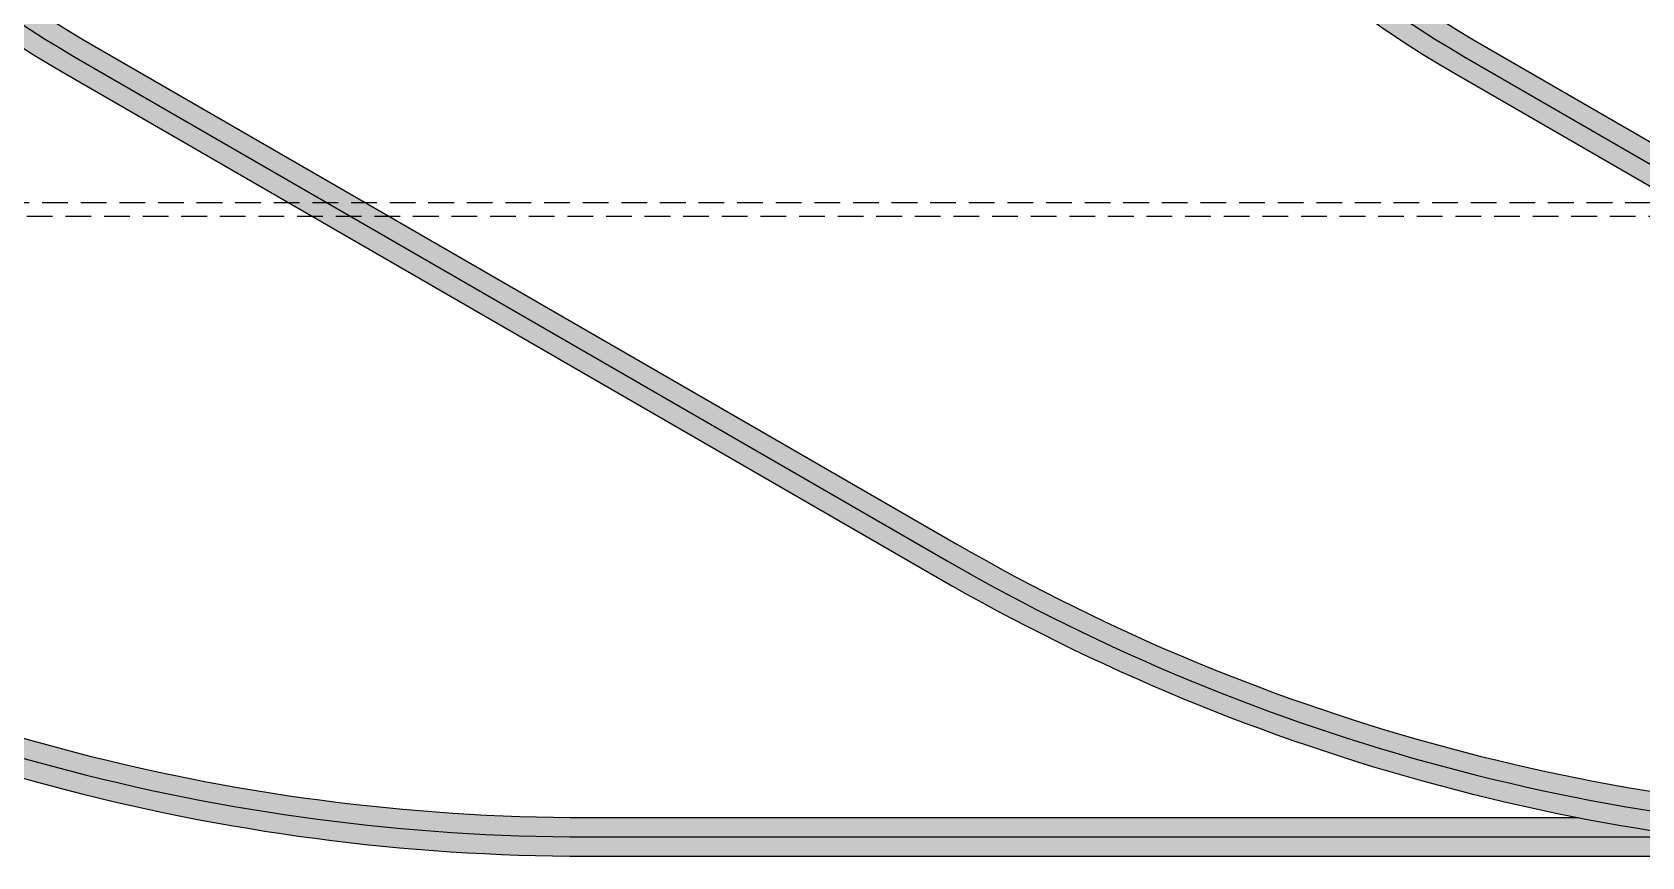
# Model space of a CAD drawing. Header units: feet. Extents: x -208 to 2089, y -974 to 342.
# Drawn here: x 262.92 to 294.19, y 58.67 to 74.68 of the extents above; entities that cross this region are included whole.
import ezdxf

# ---------------------------------------------------------------- set-up
doc = ezdxf.new("R2010")
doc.units = ezdxf.units.FT
doc.header["$MEASUREMENT"] = 0
doc.linetypes.add('HIDDEN', pattern=[0.375, 0.25, -0.125])
doc.layers.get('Defpoints').update_dxf_attribs({"color": 5})
doc.layers.add('E-CABL-ACF', color=1, linetype='AC_CABLE_FEEDER')
doc.layers.add('E-EQPM-ENCL', color=8, linetype='Continuous')
doc.linetypes.add('AC_CABLE_FEEDER', pattern='A,0.2,-0.05,0,-0.05,0.2,-0.12,["ACF",Standard,S=0.1,R=0,X=-0.05,Y=-0.05],-0.3,0.2,-0.05,0,-0.05', length=1.22)

msp = doc.modelspace()

# ---------------------------------------------------------------- hatches: boundary and pattern name
at = {"layer": 'E-CABL-ACF', "linetype": 'Continuous'}
h = msp.add_hatch(color=252, dxfattribs=at)
h.dxf.hatch_style = 1
edge = h.paths.add_edge_path()
edge.add_line((227.1099880939003, 100.337066170777), (226.3599880939003, 100.337066170777))
edge.add_line((226.3599880939003, 100.337066170777), (226.3599880939003, 91.53057159707313))
edge.add_arc((246.7349880939003, 91.53057159707313), 20.37500000000001, 180, 239.9999999999996)
edge.add_line((236.5474880939001, 73.88530399496526), (253.5091476736884, 64.09248527067155))
edge.add_arc((273.6966476736887, 99.05826094846825), 40.37500000000011, 239.9999999999996, 269.9999999999995)
edge.add_line((273.6966476736883, 58.68326094846813), (300.6966476736886, 58.68326094846813))
edge.add_arc((300.6966476736881, 99.05826094845679), 40.37499999998867, 258.9391990192326, 270.00000000000085, ccw=False)
edge.add_line((292.9506809812739, 59.43326094846825), (273.6966476736883, 59.43326094846819))
edge.add_arc((273.6966476736886, 99.05826094846805), 39.62499999999987, 239.9999999999996, 269.9999999999996, ccw=False)
edge.add_line((253.8841476736884, 64.74200432350992), (236.9224880939001, 74.53482304780366))
edge.add_arc((246.7349880939003, 91.53057159707316), 19.62499999999999, 180.0000000000001, 239.9999999999996, ccw=False)
edge.add_line((227.1099880939003, 91.53057159707313), (227.1099880939003, 100.337066170777))
h = msp.add_hatch(color=252, dxfattribs=at)
h.dxf.hatch_style = 1
edge = h.paths.add_edge_path()
edge.add_line((227.1099880939003, 100.337066170777), (226.3599880939003, 100.337066170777))
edge.add_line((226.3599880939003, 100.337066170777), (226.3599880939003, 91.53057159707313))
edge.add_arc((246.7349880939003, 91.53057159707313), 20.37500000000001, 180, 239.9999999999996)
edge.add_line((236.5474880939001, 73.88530399496526), (253.5091476736884, 64.09248527067155))
edge.add_arc((273.6966476736887, 99.05826094846825), 40.37500000000011, 239.9999999999996, 269.9999999999995)
edge.add_line((273.6966476736883, 58.68326094846813), (300.6966476736886, 58.68326094846813))
edge.add_arc((300.6966476736881, 99.05826094845679), 40.37499999998867, 258.9391990192326, 270.00000000000085, ccw=False)
edge.add_line((292.9506809812739, 59.43326094846825), (273.6966476736883, 59.43326094846819))
edge.add_arc((273.6966476736886, 99.05826094846805), 39.62499999999987, 239.9999999999996, 269.9999999999996, ccw=False)
edge.add_line((253.8841476736884, 64.74200432350992), (236.9224880939001, 74.53482304780366))
edge.add_arc((246.7349880939003, 91.53057159707316), 19.62499999999999, 180.0000000000001, 239.9999999999996, ccw=False)
edge.add_line((227.1099880939003, 91.53057159707313), (227.1099880939003, 100.337066170777))
h = msp.add_hatch(color=252, dxfattribs=at)
h.dxf.hatch_style = 1
edge = h.paths.add_edge_path()
edge.add_line((322.5310740244891, 58.68326094846819), (322.5310740244892, 59.01513827379364))
edge.add_arc((327.6972090847604, 99.05826094846802), 40.37499999999983, 258.9391990192351, 262.6486332502362, ccw=False)
edge.add_line((319.9512423923458, 59.43326094846816), (300.6966476736885, 59.43326094846825))
edge.add_arc((300.6966476736887, 99.05826094846819), 39.62499999999996, 239.9999999999996, 269.9999999999998, ccw=False)
edge.add_line((280.8841476736884, 64.74200432350997), (263.9224880939001, 74.53482304780368))
edge.add_arc((273.7349880939003, 91.53057159707319), 19.62499999999994, 179.9999999999999, 239.9999999999996, ccw=False)
edge.add_line((254.1099880939003, 91.53057159707322), (254.1099880939003, 100.3370661707771))
edge.add_line((254.1099880939003, 100.3370661707771), (253.3599880939003, 100.3370661707771))
edge.add_line((253.3599880939003, 100.3370661707771), (253.3599880939003, 91.53057159707322))
edge.add_arc((273.7349880939003, 91.53057159707319), 20.37500000000003, 180, 239.9999999999996)
edge.add_line((263.5474880939001, 73.88530399496531), (280.5091476736884, 64.0924852706716))
edge.add_arc((300.6966476736886, 99.05826094846807), 40.37499999999992, 239.9999999999995, 269.9999999999999)
edge.add_line((300.6966476736886, 58.68326094846816), (322.5310740244891, 58.68326094846819))
h = msp.add_hatch(color=252, dxfattribs=at)
h.dxf.hatch_style = 1
edge = h.paths.add_edge_path()
edge.add_line((322.5310740244891, 58.68326094846819), (322.5310740244892, 59.01513827379364))
edge.add_arc((327.6972090847604, 99.05826094846802), 40.37499999999983, 258.9391990192351, 262.6486332502362, ccw=False)
edge.add_line((319.9512423923458, 59.43326094846816), (300.6966476736885, 59.43326094846825))
edge.add_arc((300.6966476736887, 99.05826094846819), 39.62499999999996, 239.9999999999996, 269.9999999999998, ccw=False)
edge.add_line((280.8841476736884, 64.74200432350997), (263.9224880939001, 74.53482304780368))
edge.add_arc((273.7349880939003, 91.53057159707319), 19.62499999999994, 179.9999999999999, 239.9999999999996, ccw=False)
edge.add_line((254.1099880939003, 91.53057159707322), (254.1099880939003, 100.3370661707771))
edge.add_line((254.1099880939003, 100.3370661707771), (253.3599880939003, 100.3370661707771))
edge.add_line((253.3599880939003, 100.3370661707771), (253.3599880939003, 91.53057159707322))
edge.add_arc((273.7349880939003, 91.53057159707319), 20.37500000000003, 180, 239.9999999999996)
edge.add_line((263.5474880939001, 73.88530399496531), (280.5091476736884, 64.0924852706716))
edge.add_arc((300.6966476736886, 99.05826094846807), 40.37499999999992, 239.9999999999995, 269.9999999999999)
edge.add_line((300.6966476736886, 58.68326094846816), (322.5310740244891, 58.68326094846819))
h = msp.add_hatch(color=252, dxfattribs=at)
h.dxf.hatch_style = 1
edge = h.paths.add_edge_path()
edge.add_line((322.5310740244892, 59.01513827379364), (322.5310740244892, 59.77147342977392))
edge.add_arc((327.6972090847606, 99.05826094846861), 39.6250000000004, 239.99999999999972, 262.5086998789701, ccw=False)
edge.add_line((307.8847090847602, 64.74200432351), (290.9230495049719, 74.53482304780371))
edge.add_arc((300.735549504972, 91.53057159707319), 19.62499999999992, 179.9999999999999, 239.99999999999972, ccw=False)
edge.add_line((281.1105495049721, 91.53057159707322), (281.1105495049721, 100.3370661707771))
edge.add_line((281.110549504972, 100.3370661707771), (280.360549504972, 100.3370661707771))
edge.add_line((280.360549504972, 100.3370661707771), (280.360549504972, 91.53057159707319))
edge.add_arc((300.735549504972, 91.53057159707319), 20.37499999999997, 180, 239.9999999999997)
edge.add_line((290.548049504972, 73.88530399496534), (307.5097090847602, 64.09248527067163))
edge.add_arc((327.6972090847605, 99.0582609484685), 40.3750000000003, 239.9999999999997, 262.6486332502362)
h = msp.add_hatch(color=252, dxfattribs=at)
h.dxf.hatch_style = 1
edge = h.paths.add_edge_path()
edge.add_line((322.5310740244892, 59.01513827379364), (322.5310740244892, 59.77147342977392))
edge.add_arc((327.6972090847606, 99.05826094846861), 39.6250000000004, 239.99999999999972, 262.5086998789701, ccw=False)
edge.add_line((307.8847090847602, 64.74200432351), (290.9230495049719, 74.53482304780371))
edge.add_arc((300.735549504972, 91.53057159707319), 19.62499999999992, 179.9999999999999, 239.99999999999972, ccw=False)
edge.add_line((281.1105495049721, 91.53057159707322), (281.1105495049721, 100.3370661707771))
edge.add_line((281.110549504972, 100.3370661707771), (280.360549504972, 100.3370661707771))
edge.add_line((280.360549504972, 100.3370661707771), (280.360549504972, 91.53057159707319))
edge.add_arc((300.735549504972, 91.53057159707319), 20.37499999999997, 180, 239.9999999999997)
edge.add_line((290.548049504972, 73.88530399496534), (307.5097090847602, 64.09248527067163))
edge.add_arc((327.6972090847605, 99.0582609484685), 40.3750000000003, 239.9999999999997, 262.6486332502362)

# ---------------------------------------------------------------- linework, layer by layer
at = {"layer": 'Defpoints', "linetype": 'Continuous', "flags": 128}
for points in [[(203.0044464757595, 59.05826094846816), (224.5143986617596, 59.05826094846819, 0.1316524975873957), (244.5143986617596, 64.4172447970906), (261.2474860100248, 74.07809728198521, 0.2679491924311234), (271.2474860100249, 91.398605357674), (271.2474860100249, 100.337066170777)], [(203.0044464757595, 59.05826094846816), (224.5143986617596, 59.05826094846819, 0.1316524975873957), (244.5143986617596, 64.4172447970906), (261.2474860100248, 74.07809728198521, 0.2679491924311234), (271.2474860100249, 91.398605357674), (271.2474860100249, 100.337066170777)], [(226.7349880939003, 100.337066170777), (226.7349880939003, 91.53057159707316, 0.2679491924311235), (236.7349880939003, 74.21006352138437), (253.6966476736886, 64.41724479709063, 0.1316524975873959), (273.6966476736886, 59.05826094846816), (295.2065998596897, 59.05826094846816)], [(226.7349880939003, 100.337066170777), (226.7349880939003, 91.53057159707316, 0.2679491924311235), (236.7349880939003, 74.21006352138437), (253.6966476736886, 64.41724479709063, 0.1316524975873959), (273.6966476736886, 59.05826094846816), (295.2065998596897, 59.05826094846816)], [(253.7349880939003, 100.337066170777), (253.7349880939003, 91.53057159707316, 0.2679491924311235), (263.7349880939003, 74.21006352138437), (280.6966476736886, 64.41724479709063, 0.1316524975873959), (300.6966476736886, 59.05826094846816), (322.2071612707618, 59.05826094846805)], [(253.7349880939003, 100.337066170777), (253.7349880939003, 91.53057159707316, 0.2679491924311235), (263.7349880939003, 74.21006352138437), (280.6966476736886, 64.41724479709063, 0.1316524975873959), (300.6966476736886, 59.05826094846816), (322.2071612707618, 59.05826094846805)], [(280.735549504972, 100.337066170777), (280.735549504972, 91.53057159707316, 0.2679491924311235), (290.7355495049721, 74.21006352138437), (307.6972090847604, 64.41724479709063, 0.09884090696426515), (322.5310740244892, 59.39327577843395, 0.09884090696426515)], [(280.735549504972, 100.337066170777), (280.735549504972, 91.53057159707316, 0.2679491924311235), (290.7355495049721, 74.21006352138437), (307.6972090847604, 64.41724479709063, 0.09884090696426515), (322.5310740244892, 59.39327577843395, 0.09884090696426515)]]:
    msp.add_lwpolyline(points, format="xyb", dxfattribs=at)
at = {"layer": 'E-CABL-ACF', "linetype": 'Continuous', "flags": 128}
for points in [[(226.3599880939003, 100.337066170777), (226.3599880939003, 91.53057159707316, 0.2679491924311235), (236.5474880939003, 73.88530399496517), (253.5091476736886, 64.09248527067143, 0.1316524975873958), (273.6966476736886, 58.68326094846813), (300.6966476736884, 58.68326094846813)], [(226.3599880939003, 100.337066170777), (226.3599880939003, 91.53057159707316, 0.2679491924311235), (236.5474880939003, 73.88530399496517), (253.5091476736886, 64.09248527067143, 0.1316524975873958), (273.6966476736886, 58.68326094846813), (300.6966476736884, 58.68326094846813)], [(227.1099880939003, 100.337066170777), (227.1099880939003, 91.53057159707316, 0.2679491924311238), (236.9224880939003, 74.53482304780354), (253.8841476736886, 64.7420043235098, 0.131652497587396), (273.6966476736886, 59.43326094846819), (292.9506809812739, 59.43326094846825)], [(227.1099880939003, 100.337066170777), (227.1099880939003, 91.53057159707316, 0.2679491924311238), (236.9224880939003, 74.53482304780354), (253.8841476736886, 64.7420043235098, 0.131652497587396), (273.6966476736886, 59.43326094846819), (292.9506809812739, 59.43326094846825)], [(253.3599880939003, 100.337066170777), (253.3599880939003, 91.53057159707316, 0.2679491924311235), (263.5474880939003, 73.88530399496517), (280.5091476736886, 64.09248527067143, 0.1316524975873958), (300.6966476736886, 58.68326094846813), (322.5310740244892, 58.68326094846816)], [(253.3599880939003, 100.337066170777), (253.3599880939003, 91.53057159707316, 0.2679491924311235), (263.5474880939003, 73.88530399496517), (280.5091476736886, 64.09248527067143, 0.1316524975873958), (300.6966476736886, 58.68326094846813), (322.5310740244892, 58.68326094846816)], [(254.1099880939003, 100.337066170777), (254.1099880939003, 91.53057159707316, 0.2679491924311238), (263.9224880939003, 74.53482304780354), (280.8841476736886, 64.7420043235098, 0.131652497587396), (300.6966476736886, 59.43326094846819), (319.9512423923458, 59.4332609484681)], [(254.1099880939003, 100.337066170777), (254.1099880939003, 91.53057159707316, 0.2679491924311238), (263.9224880939003, 74.53482304780354), (280.8841476736886, 64.7420043235098, 0.131652497587396), (300.6966476736886, 59.43326094846819), (319.9512423923458, 59.4332609484681)], [(280.360549504972, 100.337066170777), (280.360549504972, 91.53057159707316, 0.2679491924311235), (290.5480495049721, 73.8853039949652), (307.5097090847604, 64.09248527067146, 0.09914627132683146), (322.5310740244892, 59.01513827379358, 0.09914627132683146)], [(280.360549504972, 100.337066170777), (280.360549504972, 91.53057159707316, 0.2679491924311235), (290.5480495049721, 73.8853039949652), (307.5097090847604, 64.09248527067146, 0.09914627132683146), (322.5310740244892, 59.01513827379358, 0.09914627132683146)], [(281.110549504972, 100.337066170777), (281.110549504972, 91.53057159707316, 0.2679491924311238), (290.9230495049721, 74.53482304780354), (307.8847090847604, 64.7420043235098, 0.09852973212046658), (322.5310740244892, 59.77147342977386, 0.09852973212046658)], [(281.110549504972, 100.337066170777), (281.110549504972, 91.53057159707316, 0.2679491924311238), (290.9230495049721, 74.53482304780354), (307.8847090847604, 64.7420043235098, 0.09852973212046658), (322.5310740244892, 59.77147342977386, 0.09852973212046658)]]:
    msp.add_lwpolyline(points, format="xyb", dxfattribs=at)
at = {"layer": 'E-EQPM-ENCL', "linetype": 'HIDDEN', "ltscale": 2}
msp.add_lwpolyline([(305.617396333175, 71.37026094846814), (192.319730798742, 71.37026094846814), (192.319730798742, 71.10626094846816), (305.617396333175, 71.10626094846816)], close=True, dxfattribs=at)
msp.add_lwpolyline([(305.617396333175, 71.37026094846814), (192.319730798742, 71.37026094846814), (192.319730798742, 71.10626094846816), (305.617396333175, 71.10626094846816)], close=True, dxfattribs=at)

doc.saveas('drawing.dxf')
